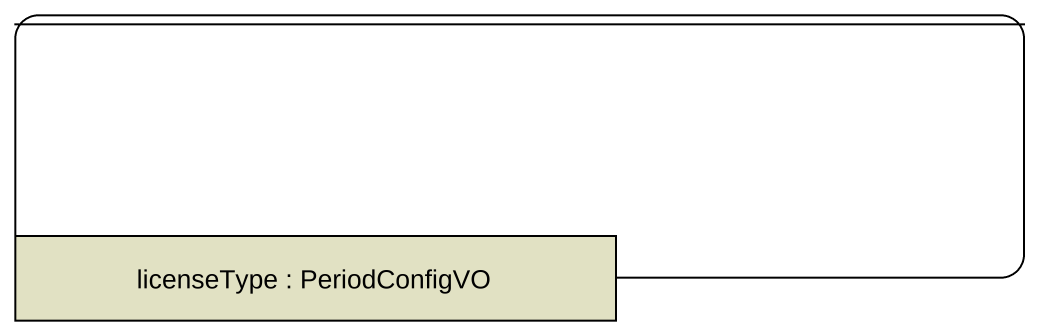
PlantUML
@startuml
hide empty description
state " " as state1 {
  state "licenseType : PeriodConfigVO" as licenseType <<object>> #E1E1C3
}
@enduml
